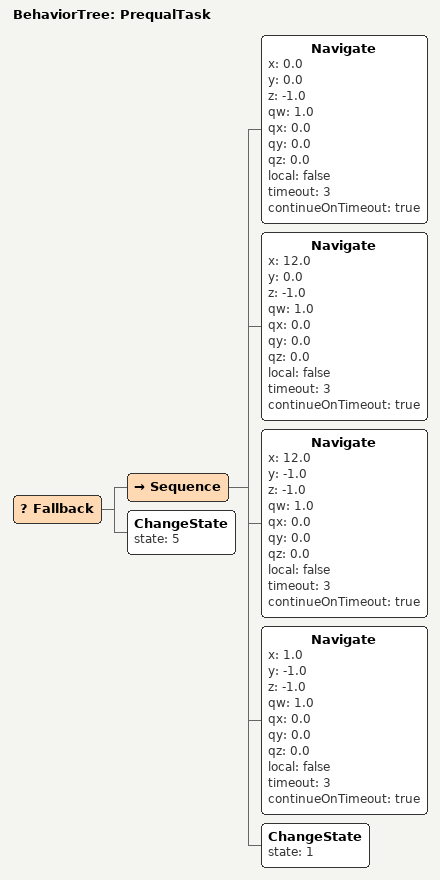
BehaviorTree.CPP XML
<root BTCPP_format="4">
	<BehaviorTree ID="PrequalTask">
	    <Fallback>
    		<Sequence>
    			<Navigate x="0.0"  y="0.0"  z="-1.0" qw="1.0" qx="0.0" qy="0.0" qz="0.0" local="false" timeout="3" continueOnTimeout="true"/>
    			<Navigate x="12.0" y="0.0"  z="-1.0" qw="1.0" qx="0.0" qy="0.0" qz="0.0" local="false" timeout="3" continueOnTimeout="true"/>
    			<Navigate x="12.0" y="-1.0" z="-1.0" qw="1.0" qx="0.0" qy="0.0" qz="0.0" local="false" timeout="3" continueOnTimeout="true"/>
    			<Navigate x="1.0"  y="-1.0" z="-1.0" qw="1.0" qx="0.0" qy="0.0" qz="0.0" local="false" timeout="3" continueOnTimeout="true"/>
                <ChangeState state="1"/>
    		</Sequence>
            <ChangeState state="5"/>
        </Fallback>
	</BehaviorTree>
</root>
